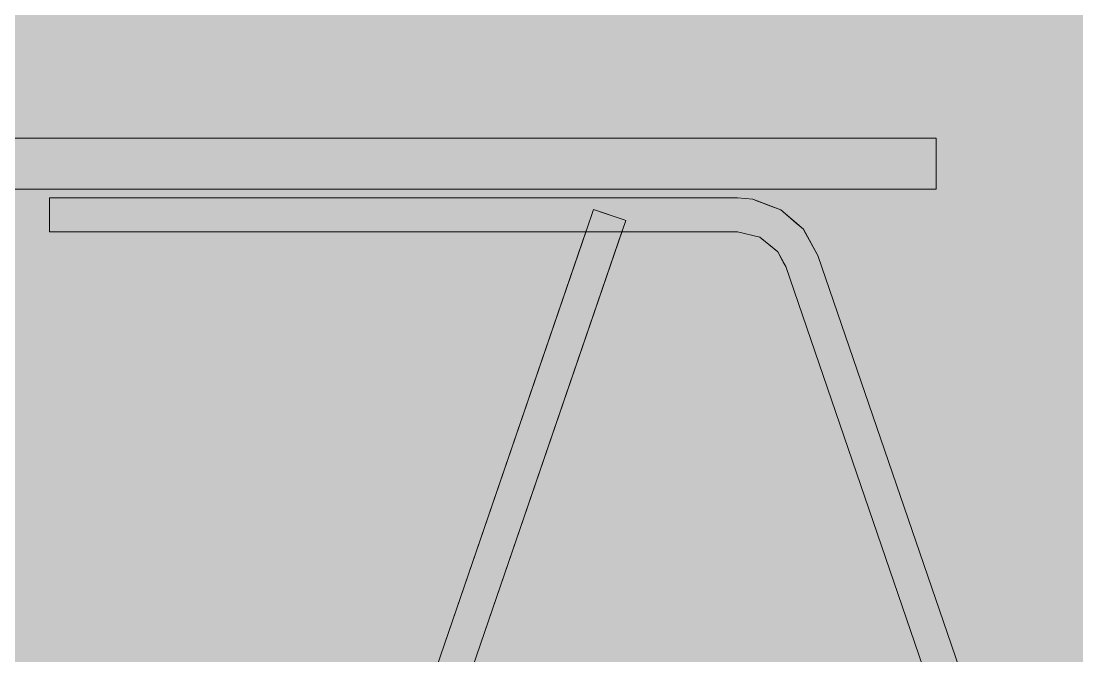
# Model space of a CAD drawing. Header units: millimetres. Extents: x 63432 to 177405, y -1987 to 27578.
# Drawn here: x 164683.3 to 165077, y 8881.3 to 9118.1 of the extents above; entities that cross this region are included whole.
import ezdxf

# ---------------------------------------------------------------- set-up
doc = ezdxf.new("R2010")
doc.units = ezdxf.units.MM
doc.layers.add('A-WALL-PATT', color=7, linetype='Continuous', lineweight=9)
for name, color, linetype, lineweight, true_color in [('I-FURN-16', 7, 'Continuous', 9, 0xd1b79e), ('I-FURN-20', 7, 'Continuous', 9, 0x3a3a3a), ('I-FURN-21', 7, 'Continuous', 9, 0x666666), ('I-FURN-30', 7, 'Continuous', 9, 0x4c4c4c), ('I-FURN-6', 7, 'Continuous', 9, 0xc0c0c0), ('I-FURN-61', 7, 'Continuous', 9, 0xcabbac), ('I-FURN-62', 7, 'Continuous', 9, 0x8b8b8b)]:
    doc.layers.add(name, color=color, linetype=linetype, lineweight=lineweight, true_color=true_color)
doc.layers.add('I-FURN-17', color=7, linetype='Continuous', lineweight=9, true_color=0x111111, transparency=0.7)
doc.layers.add('I-FURN-18', color=7, linetype='Continuous', lineweight=9, true_color=0xe2b180, transparency=0.7)

# ---------------------------------------------------------------- blocks, each defined once
blk = doc.blocks.new('Chair - Tablet Arm - Chair - Tablet Arm-V85-Развертка 3_12-6')
at = {"layer": 'I-FURN-17'}
for points in [[(-79461.72, 9039.44), (-79261.77, 9039.44), (-79258.89, 9047.84), (-79246.88, 9043.73), (-79248.35, 9039.44), (-79205.26, 9039.44), (-79205.26, 9052.14), (-79461.72, 9052.14), (-79461.72, 9040.06)], [(-79187.24, 9026.56), (-79175.23, 9030.68), (-79179.9, 9039.45), (-79186.81, 9046.22), (-79195.57, 9050.62), (-79205.26, 9052.14), (-79205.26, 9039.44), (-79194.19, 9035.89), (-79187.39, 9026.77)], [(-79253.58, 9039.44), (-79248.35, 9039.44), (-79248.17, 9039.96), (-79249.14, 9040.06), (-79249.14, 9041.52), (-79250.15, 9041.52), (-79250.07, 9041.83), (-79251.55, 9041.83), (-79251.55, 9044.37), (-79251.83, 9044.5), (-79251.55, 9045.33), (-79254.22, 9046.24), (-79255.04, 9043.88), (-79256.63, 9043.86), (-79256.63, 9041.83), (-79258.44, 9041.83), (-79258.57, 9041.46), (-79260.42, 9041.45), (-79260.95, 9039.93), (-79261.6, 9039.93), (-79261.77, 9039.44), (-79254, 9039.44)]]:
    blk.add_hatch(color=256, dxfattribs=at).paths.add_polyline_path(points)
h = blk.add_hatch(color=256, dxfattribs=at)
h.paths.add_polyline_path([(-79248.35, 9039.44), (-79246.88, 9043.73), (-79251.55, 9045.33), (-79251.87, 9044.37), (-79251.55, 9044.37), (-79251.55, 9041.83), (-79250.05, 9041.83), (-79250.15, 9041.52), (-79249.14, 9041.52), (-79249.14, 9040.06), (-79248.17, 9039.96), (-79248.35, 9039.44)])
h.paths.add_polyline_path([(-79261.6, 9039.93), (-79260.89, 9040.06), (-79260.42, 9041.45), (-79258.57, 9041.46), (-79258.29, 9041.83), (-79256.63, 9041.83), (-79256.63, 9043.86), (-79255.04, 9043.88), (-79254.22, 9046.24), (-79258.96, 9047.64), (-79261.56, 9040.06)])
h = blk.add_hatch(color=256, dxfattribs=at)
h.paths.add_polyline_path([(-79461.86, 8450), (-79328.43, 8839.5), (-79330.32, 8839.5), (-79463.6, 8450), (-79463.16, 8450)])
h.paths.add_polyline_path([(-79323.25, 8834.68), (-79318.46, 8835.09), (-79318.02, 8837.44), (-79318.31, 8839.5), (-79327.23, 8839.5), (-79327.05, 8838.36), (-79325.95, 8837.04), (-79323.27, 8834.7)])
h.paths.add_polyline_path([(-79325.97, 8852.2), (-79312.54, 8852.2), (-79248.35, 9039.44), (-79261.77, 9039.44), (-79323.46, 8859.51)])
h = blk.add_hatch(color=256, dxfattribs=at)
h.paths.add_polyline_path([(-78976.15, 8450), (-78976.13, 8450), (-79105.42, 8826.8), (-79107.36, 8826.8), (-79105.27, 8820.43), (-79102.3, 8812.13), (-78978.14, 8450), (-78976.36, 8450)])
h.paths.add_polyline_path([(-79115.98, 8832.45), (-79112.16, 8836.17), (-79112.04, 8837.11), (-79112.19, 8838.41), (-79113.12, 8839.5), (-79120.4, 8839.5), (-79121.07, 8837.61), (-79121.21, 8835.21), (-79120.58, 8832.79), (-79119.64, 8832.66), (-79116.91, 8832.5)])
h.paths.add_polyline_path([(-79127.46, 8852.2), (-79114.03, 8852.2), (-79175.23, 9030.68), (-79187.24, 9026.56), (-79127.52, 8852.37)])
at = {"layer": 'I-FURN-18'}
for points in [[(-79254, 9055.4), (-79156.5, 9055.4), (-79156.5, 9074.45), (-79663.38, 9074.45), (-79663.38, 9055.4), (-79254.22, 9055.4)], [(-79156.5, 9055.4), (-79131.1, 9055.4), (-79131.1, 9074.45), (-79156.5, 9074.45), (-79156.5, 9070.66)]]:
    blk.add_hatch(color=256, dxfattribs=at).paths.add_polyline_path(points)
at = {"layer": 'I-FURN-16'}
for p, q in [((-79433.55, 9074.45), (-79484.35, 9074.45)), ((-79306.55, 9074.45), (-79433.55, 9074.45)), ((-79181.9, 9074.45), (-79306.55, 9074.45)), ((-79131.1, 9074.45), (-79181.9, 9074.45)), ((-79484.35, 9055.4), (-79433.55, 9055.4)), ((-79433.55, 9055.4), (-79306.55, 9055.4)), ((-79306.55, 9055.4), (-79181.9, 9055.4)), ((-79181.9, 9055.4), (-79131.1, 9055.4))]:
    blk.add_line(p, q, dxfattribs=at)
at = {"layer": 'I-FURN-20'}
for p, q in [((-79254.22, 9046.24), (-79258.89, 9047.84)), ((-79251.55, 9045.33), (-79254.22, 9046.24)), ((-79247.52, 9043.95), (-79251.55, 9045.33)), ((-79246.88, 9043.73), (-79247.47, 9043.93))]:
    blk.add_line(p, q, dxfattribs=at)
at = {"layer": 'I-FURN-21'}
for p, q in [((-79461.72, 9052.14), (-79461.72, 9039.44)), ((-79254.22, 9046.24), (-79251.55, 9045.33)), ((-79261.6, 9039.93), (-79261.77, 9039.44)), ((-79261.77, 9039.44), (-79261.12, 9039.44)), ((-79249, 9039.44), (-79248.35, 9039.44)), ((-79248.35, 9039.44), (-79248.17, 9039.96))]:
    blk.add_line(p, q, dxfattribs=at)
at = {"layer": 'I-FURN-30'}
for p, q in [((-79258.89, 9047.84), (-79261.56, 9040.06)), ((-79258.89, 9047.84), (-79254.22, 9046.24)), ((-79251.55, 9045.33), (-79247.52, 9043.95)), ((-79248.13, 9040.06), (-79246.88, 9043.73)), ((-79247.47, 9043.93), (-79246.88, 9043.73)), ((-79261.11, 9039.44), (-79259.27, 9039.44)), ((-79259.25, 9039.44), (-79256.58, 9039.44)), ((-79256.48, 9039.44), (-79253.58, 9039.44)), ((-79253.52, 9039.44), (-79250.89, 9039.44)), ((-79250.86, 9039.44), (-79249.04, 9039.44))]:
    blk.add_line(p, q, dxfattribs=at)
at = {"layer": 'I-FURN-6'}
blk.add_line((-79195.37, 9036.27), (-79193.08, 9034.4), dxfattribs=at)
at = {"layer": 'I-FURN-6', "flags": 128}
for points in [[(-79197.81, 9050.97), (-79199.53, 9051.61), (-79205.26, 9052.14)], [(-79188.14, 9046.89), (-79189.08, 9047.71), (-79191.75, 9048.7)], [(-79180.33, 9039.87), (-79180.64, 9040.43), (-79183.3, 9042.73)]]:
    blk.add_lwpolyline(points, dxfattribs=at)
at = {"layer": 'I-FURN-61'}
for p, q in [((-79663.38, 9074.45), (-79156.5, 9074.45)), ((-79156.5, 9074.45), (-79131.1, 9074.45)), ((-79131.1, 9055.4), (-79131.1, 9074.45)), ((-79156.5, 9055.4), (-79663.38, 9055.4)), ((-79131.1, 9055.4), (-79156.5, 9055.4))]:
    blk.add_line(p, q, dxfattribs=at)
at = {"layer": 'I-FURN-62'}
for p, q in [((-79205.26, 9052.14), (-79461.72, 9052.14)), ((-79461.72, 9051.51), (-79461.72, 9052.14)), ((-79461.72, 9040.06), (-79461.72, 9051.51)), ((-79195.05, 9049.94), (-79197.81, 9050.97)), ((-79191.75, 9048.7), (-79194.82, 9049.85)), ((-79183.3, 9042.73), (-79188.14, 9046.89)), ((-79461.72, 9039.44), (-79461.72, 9040.06)), ((-79461.72, 9039.44), (-79261.77, 9039.44)), ((-79261.77, 9039.44), (-79325.97, 8852.2)), ((-79312.54, 8852.2), (-79248.35, 9039.44)), ((-79248.35, 9039.44), (-79205.26, 9039.44)), ((-79175.23, 9030.68), (-79180.33, 9039.87)), ((-79193.08, 9034.4), (-79190.2, 9032.06)), ((-79190.07, 9031.8), (-79188.37, 9028.66)), ((-79114.03, 8852.2), (-79175.23, 9030.68)), ((-79188.25, 9028.43), (-79187.24, 9026.56)), ((-79187.24, 9026.56), (-79127.46, 8852.2))]:
    blk.add_line(p, q, dxfattribs=at)
at = {"layer": 'I-FURN-62', "flags": 128}
blk.add_lwpolyline([(-79205.26, 9039.44), (-79196.88, 9037.49), (-79195.37, 9036.27)], dxfattribs=at)
blk = doc.blocks.new('Chair - Tablet Arm - Chair - Tablet Arm-V92-Развертка 3_12-6')
at = {"layer": 'I-FURN-21'}
for p, q in [((-79247.52, 9043.95), (-79258.89, 9047.84)), ((-79246.88, 9043.73), (-79247.47, 9043.93))]:
    blk.add_line(p, q, dxfattribs=at)
at = {"layer": 'I-FURN-6'}
for p, q in [((-79663.38, 9074.45), (-79156.5, 9074.45)), ((-79156.5, 9074.45), (-79131.1, 9074.45)), ((-79131.1, 9055.4), (-79131.1, 9074.45)), ((-79156.5, 9055.4), (-79663.38, 9055.4)), ((-79131.1, 9055.4), (-79156.5, 9055.4)), ((-79205.26, 9052.14), (-79461.72, 9052.14)), ((-79461.72, 9039.44), (-79461.72, 9052.14)), ((-79254.22, 9046.24), (-79251.55, 9045.33)), ((-79261.56, 9040.06), (-79468.26, 8437.19)), ((-79461.72, 9039.44), (-79261.11, 9039.44)), ((-79318.65, 8834.37), (-79248.13, 9040.06)), ((-79249.04, 9039.44), (-79205.26, 9039.44)), ((-78971.69, 8437.05), (-79175.23, 9030.68)), ((-79187.24, 9026.56), (-79120.58, 8832.14))]:
    blk.add_line(p, q, dxfattribs=at)
at = {"layer": 'I-FURN-6', "flags": 128}
for points in [[(-79175.23, 9030.68), (-79180.64, 9040.43), (-79189.08, 9047.71), (-79199.53, 9051.61), (-79205.26, 9052.14)], [(-79205.26, 9039.44), (-79196.88, 9037.49), (-79190.2, 9032.06), (-79187.24, 9026.56)]]:
    blk.add_lwpolyline(points, dxfattribs=at)
at = {"layer": 'I-FURN-61'}
for p, q in [((-79433.55, 9074.45), (-79484.35, 9074.45)), ((-79306.55, 9074.45), (-79433.55, 9074.45)), ((-79181.9, 9074.45), (-79306.55, 9074.45)), ((-79131.1, 9074.45), (-79181.9, 9074.45)), ((-79484.35, 9055.4), (-79433.55, 9055.4)), ((-79433.55, 9055.4), (-79306.55, 9055.4)), ((-79306.55, 9055.4), (-79181.9, 9055.4)), ((-79181.9, 9055.4), (-79131.1, 9055.4))]:
    blk.add_line(p, q, dxfattribs=at)
at = {"layer": 'I-FURN-62'}
for p, q in [((-79461.72, 9052.14), (-79461.72, 9039.44)), ((-79258.89, 9047.84), (-79261.56, 9040.06)), ((-79258.89, 9047.84), (-79254.22, 9046.24)), ((-79251.55, 9045.33), (-79247.52, 9043.95)), ((-79248.13, 9040.06), (-79246.88, 9043.73)), ((-79247.47, 9043.93), (-79246.88, 9043.73)), ((-79261.11, 9039.44), (-79259.27, 9039.44)), ((-79259.25, 9039.44), (-79256.58, 9039.44)), ((-79256.48, 9039.44), (-79253.58, 9039.44)), ((-79253.52, 9039.44), (-79250.89, 9039.44)), ((-79250.86, 9039.44), (-79249.04, 9039.44))]:
    blk.add_line(p, q, dxfattribs=at)

msp = doc.modelspace()

# ---------------------------------------------------------------- hatches: boundary and pattern name
at = {"layer": 'A-WALL-PATT'}
h = msp.add_hatch(color=256, dxfattribs=at)
h.paths.add_polyline_path([(164234.62, 8450), (164691.75, 8450), (164825.3, 8839.5), (164732.42, 8839.5), (164732.42, 8852.2), (164829.65, 8852.2), (164893.84, 9039.44), (164693.89, 9039.44), (164693.89, 9052.14), (164950.36, 9052.14), (164960.05, 9050.62), (164969.06, 9045.98), (164975.82, 9039.36), (164980.94, 9029.08), (165041.59, 8852.2), (165075.32, 8852.2), (165075.32, 8840.4), (165077.83, 8840.7), (165088.49, 8844.86), (165096.15, 8849.9), (165103.52, 8857.9), (165108.39, 8866.34), (165111.35, 8876.23), (165126.46, 8961.89), (165120.2, 8962.99), (165158.25, 9178.77), (165164.45, 9177.38), (165151.27, 9102.62), (165163.78, 9100.42), (165123.24, 8871.96), (165120.05, 8861.31), (165113.42, 8849.82), (165103.51, 8839.64), (165093.23, 8832.88), (165080.76, 8828.34), (165067.58, 8826.8), (165050.29, 8826.8), (165179.65, 8450), (165691.75, 8450), (165825.3, 8839.5), (165732.42, 8839.5), (165732.42, 8852.2), (165829.65, 8852.2), (165893.84, 9039.44), (165693.89, 9039.44), (165693.89, 9052.14), (165950.36, 9052.14), (165960.05, 9050.62), (165969.06, 9045.98), (165975.82, 9039.36), (165980.94, 9029.08), (166041.59, 8852.2), (166075.32, 8852.2), (166075.32, 8840.4), (166078.39, 8840.9), (166088.49, 8844.86), (166096.15, 8849.9), (166103.52, 8857.9), (166108.39, 8866.34), (166111.35, 8876.23), (166126.46, 8961.89), (166120.2, 8962.99), (166158.25, 9178.77), (166164.45, 9177.38), (166151.27, 9102.62), (166163.78, 9100.42), (166123.24, 8871.96), (166120.05, 8861.31), (166113, 8849.38), (166103.51, 8839.64), (166093.23, 8832.88), (166080.76, 8828.34), (166067.58, 8826.8), (166050.29, 8826.8), (166179.65, 8450), (166691.75, 8450), (166825.3, 8839.5), (166732.42, 8839.5), (166732.42, 8852.2), (166829.65, 8852.2), (166893.84, 9039.44), (166693.89, 9039.44), (166693.89, 9052.14), (166950.36, 9052.14), (166960.05, 9050.62), (166969.06, 9045.98), (166975.82, 9039.36), (166980.66, 9029.91), (167041.59, 8852.2), (167075.32, 8852.2), (167075.32, 8840.4), (167077.83, 8840.7), (167088.49, 8844.86), (167096.15, 8849.9), (167103.52, 8857.9), (167108.39, 8866.34), (167111.35, 8876.23), (167126.46, 8961.89), (167120.2, 8962.99), (167158.25, 9178.77), (167164.45, 9177.38), (167151.33, 9102.61), (167163.78, 9100.42), (167123.24, 8871.96), (167120.05, 8861.31), (167113.42, 8849.82), (167103.51, 8839.64), (167093.23, 8832.88), (167080.76, 8828.34), (167067.58, 8826.8), (167050.29, 8826.8), (167179.65, 8450), (167691.75, 8450), (167825.3, 8839.5), (167732.42, 8839.5), (167732.42, 8852.2), (167829.65, 8852.2), (167893.84, 9039.44), (167693.89, 9039.44), (167693.89, 9052.14), (167950.36, 9052.14), (167960.05, 9050.62), (167969.06, 9045.98), (167975.82, 9039.36), (167980.94, 9029.08), (168041.59, 8852.2), (168075.32, 8852.2), (168075.32, 8840.4), (168077.83, 8840.7), (168088.49, 8844.86), (168096.15, 8849.9), (168103.52, 8857.9), (168108.39, 8866.34), (168111.35, 8876.23), (168126.46, 8961.89), (168120.2, 8962.99), (168158.25, 9178.77), (168164.45, 9177.38), (168151.27, 9102.62), (168163.78, 9100.42), (168123.24, 8871.96), (168120.05, 8861.31), (168113.42, 8849.82), (168103.51, 8839.64), (168093.23, 8832.88), (168080.76, 8828.34), (168067.58, 8826.8), (168050.29, 8826.8), (168179.65, 8450), (168423.04, 8450), (168423.04, 9500), (168448.04, 9500), (168448.04, 8450), (169137.31, 8450), (169137.31, 9483.61), (169149.31, 9483.61), (169149.31, 8450), (169762.9, 8450), (169762.9, 9483.61), (169774.9, 9483.61), (169774.9, 8450), (170635.62, 8450), (170635.62, 13150), (164234.62, 13150), (164234.62, 8479.45)])
h.paths.add_polyline_path([(164707.19, 8450), (165164.05, 8450), (165034.71, 8826.8), (164836.27, 8826.54), (164831.65, 8813.23), (164830.86, 8810.7), (164717.28, 8479.45)])
h.paths.add_polyline_path([(166164.05, 8450), (166034.71, 8826.8), (165836.27, 8826.54), (165831.65, 8813.23), (165830.86, 8810.7), (165707.19, 8450), (166147.61, 8450)])
h.paths.add_polyline_path([(166805.22, 8450), (167164.05, 8450), (167034.71, 8826.8), (166836.27, 8826.54), (166831.65, 8813.23), (166830.86, 8810.7), (166707.19, 8450), (166736, 8450)])
h.paths.add_polyline_path([(167843.55, 8450), (168164.05, 8450), (168034.71, 8826.8), (167836.27, 8826.54), (167831.65, 8813.23), (167830.86, 8810.7), (167707.19, 8450), (167774.32, 8450)])
h.paths.add_polyline_path([(165905.34, 8852.2), (166028.16, 8852.2), (165968.23, 9026.77), (165961.43, 9035.89), (165950.36, 9039.44), (165907.27, 9039.44), (165843.08, 8852.2), (165870.73, 8852.2)])
h.paths.add_polyline_path([(167843.08, 8852.2), (168028.16, 8852.2), (167968.23, 9026.77), (167961.43, 9035.89), (167950.36, 9039.44), (167907.27, 9039.44), (167843.55, 8853.57)])
h.paths.add_polyline_path([(164936.23, 8852.2), (165028.16, 8852.2), (164968.23, 9026.77), (164961.43, 9035.89), (164950.36, 9039.44), (164907.27, 9039.44), (164843.08, 8852.2), (164901.62, 8852.2)])
h.paths.add_polyline_path([(166863.35, 8852.2), (167028.16, 8852.2), (166968.23, 9026.77), (166961.43, 9035.89), (166950.36, 9039.44), (166907.27, 9039.44), (166843.08, 8852.2), (166858.27, 8852.2)])
h.paths.add_polyline_path([(166874.44, 9055.4), (166441.44, 9055.4), (166441.44, 9074.45), (167024.52, 9074.45), (167024.52, 9055.4), (166874.69, 9055.4)])
h.paths.add_polyline_path([(164975.72, 9055.4), (164441.44, 9055.4), (164441.44, 9074.45), (165024.52, 9074.45), (165024.52, 9055.4), (164975.82, 9055.4)])
h.paths.add_polyline_path([(168023.21, 9055.4), (167441.44, 9055.4), (167441.44, 9074.45), (168024.52, 9074.45), (168024.52, 9055.4)])
h.paths.add_polyline_path([(165766.89, 9055.4), (165441.44, 9055.4), (165441.44, 9074.45), (166024.52, 9074.45), (166024.52, 9055.4), (165836.12, 9055.4)])
h.paths.add_polyline_path([(170154.02, 9259), (170154.02, 9341), (170236.02, 9341), (170236.02, 9259), (170155.02, 9259)])
h.paths.add_polyline_path([(170277.78, 9259), (170277.78, 9341), (170359.78, 9341), (170359.78, 9259), (170278.78, 9259)])
h.paths.add_polyline_path([(170481.43, 9259), (170399.43, 9259), (170399.43, 9341), (170481.43, 9341), (170481.43, 9260)])
h.paths.add_polyline_path([(170155.02, 9260), (170235.02, 9260), (170235.02, 9340), (170155.02, 9340), (170155.02, 9262)])
h.paths.add_polyline_path([(170278.78, 9260), (170358.78, 9260), (170358.78, 9340), (170278.78, 9340), (170278.78, 9262)])
h.paths.add_polyline_path([(170480.43, 9260), (170480.43, 9340), (170400.43, 9340), (170400.43, 9260), (170478.43, 9260)])
h.paths.add_polyline_path([(170335.53, 9262), (170280.78, 9262), (170280.78, 9338), (170356.78, 9338), (170356.78, 9262), (170345.78, 9262)])
h.paths.add_polyline_path([(170197.09, 9262), (170157.02, 9262), (170157.02, 9338), (170233.02, 9338), (170233.02, 9262), (170222.02, 9262)])
h.paths.add_polyline_path([(170402.43, 9262), (170402.43, 9338), (170478.43, 9338), (170478.43, 9262), (170412.43, 9262)])
h.paths.add_polyline_path([(170412.43, 9272), (170468.43, 9272), (170468.43, 9328), (170412.43, 9328), (170412.43, 9273)])
h.paths.add_polyline_path([(170345.78, 9272), (170346.78, 9272), (170346.78, 9328), (170290.78, 9328), (170290.78, 9272), (170335.53, 9272)])
h.paths.add_polyline_path([(170168.02, 9272), (170223.02, 9272), (170223.02, 9328), (170167.02, 9328), (170167.02, 9272)])
h.paths.add_polyline_path([(170345.78, 9273), (170291.78, 9273), (170291.78, 9327), (170345.78, 9327), (170345.78, 9324.03)])
h.paths.add_polyline_path([(170467.43, 9273), (170413.43, 9273), (170413.43, 9327), (170467.43, 9327), (170467.43, 9324.03)])
h.paths.add_polyline_path([(170197.09, 9273), (170168.02, 9273), (170168.02, 9327), (170222.02, 9327), (170222.02, 9273)])
h.paths.add_polyline_path([(169762.9, 9492), (169672.9, 9492), (169672.9, 9543.61), (169684.9, 9543.61), (169684.9, 9504), (169762.9, 9504), (169762.9, 9543.61), (169774.9, 9543.61), (169774.9, 9504), (169852.9, 9504), (169852.9, 9543.61), (169864.9, 9543.61), (169864.9, 9492), (169774.9, 9492)])
h.paths.add_polyline_path([(169047.31, 9492), (169047.31, 9543.61), (169059.31, 9543.61), (169059.31, 9504), (169137.31, 9504), (169137.31, 9543.61), (169149.31, 9543.61), (169149.31, 9504), (169227.31, 9504), (169227.31, 9543.61), (169239.31, 9543.61), (169239.31, 9492), (169137.31, 9492)])

# ---------------------------------------------------------------- block references
at = {"layer": 'I-FURN-6'}
msp.add_blockref('Chair - Tablet Arm - Chair - Tablet Arm-V92-Развертка 3_12-6', (244155.62, 0), dxfattribs=at)
at = {"layer": 'I-FURN-61'}
msp.add_blockref('Chair - Tablet Arm - Chair - Tablet Arm-V85-Развертка 3_12-6', (244155.62, 0), dxfattribs=at)

doc.saveas('drawing.dxf')
